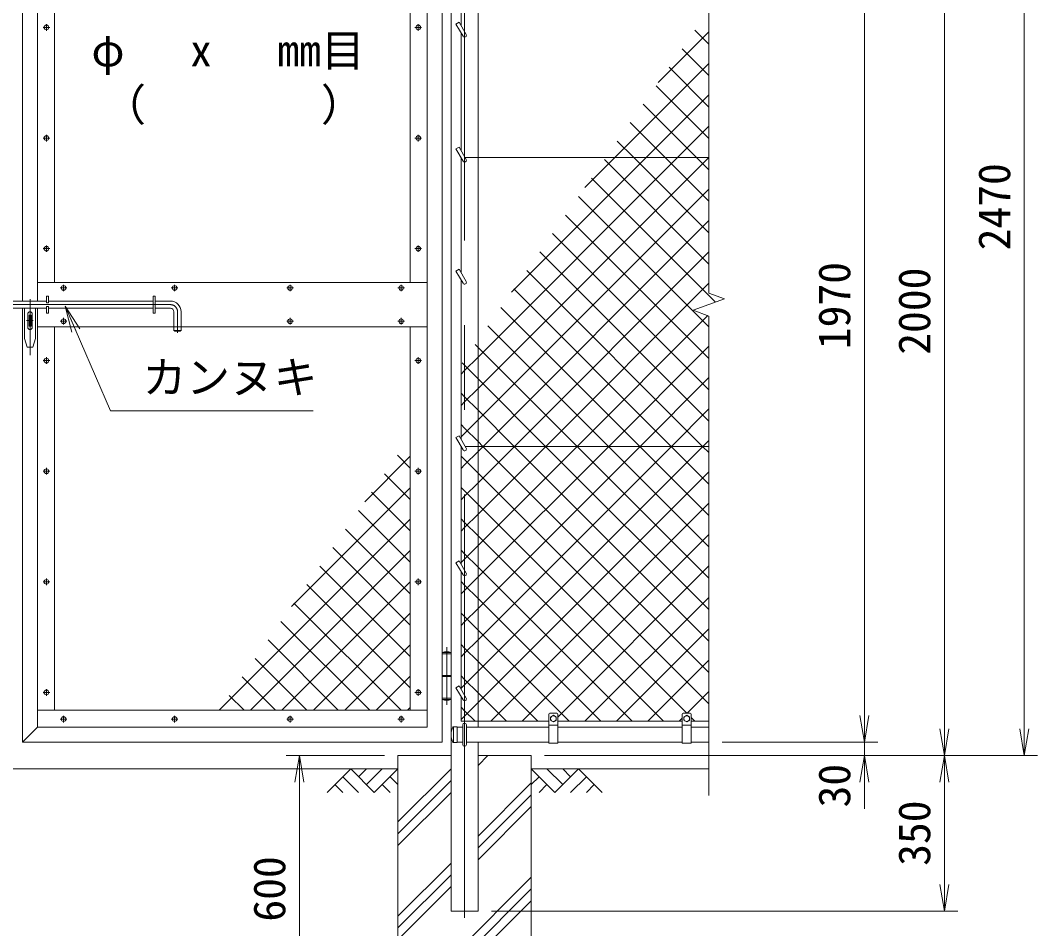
# Model space of a CAD drawing. Units: millimetres, scale not verified. Extents: x -6300 to 6300, y -4455 to 4455.
# Drawn here: x 1568 to 3858, y -1439 to 606 of the extents above; entities that cross this region are included whole.
import ezdxf
from ezdxf.enums import TextEntityAlignment as Align

# ---------------------------------------------------------------- set-up
doc = ezdxf.new("R2010")
doc.units = ezdxf.units.MM
doc.header["$LTSCALE"] = 30
doc.linetypes.add('USER1', pattern=[50.8, 31.75, -6.35, 6.35, -6.35])
for name, color, linetype, lineweight in [('0-0_D-DCR-HCH', 7, 'Continuous', 9), ('0-1_D-STR1', 1, 'Continuous', 18), ('0-2_D-STR3', 3, 'Continuous', 13), ('0-3_D-BMK', 2, 'USER1', 13), ('0-4_D-STR4', 7, 'Continuous', 9), ('0-5_D-BGD', 7, 'Continuous', 9), ('0-6_D-STR-TXT', 7, 'Continuous', 9), ('0-7_D-STR-DIM', 7, 'Continuous', 9), ('0-8_0', 7, 'Continuous', 9)]:
    doc.layers.add(name, color=color, linetype=linetype, lineweight=lineweight)
doc.styles.add('ＭＳ ゴシック', font='')
doc.styles.get('ＭＳ ゴシック').set_extended_font_data('MS Gothic')

# ---------------------------------------------------------------- blocks, each defined once
blk = doc.blocks.new('ﾐ_f______Open')
at = {"layer": '0-8_0'}
blk.add_line((-30, 5), (0, 0), dxfattribs=at)
blk.add_lwpolyline([(-30, -5), (0, 0), (-30, 0)], dxfattribs=at)

msp = doc.modelspace()

# ---------------------------------------------------------------- linework, layer by layer
at = {"layer": '0-0_D-DCR-HCH'}
for p, q in [((3004.37, 465.76), (3118.32, 579.71)), ((3118.32, 552.11), (3086.86, 583.57)), ((3118.32, 481.4), (3057.74, 541.98)), ((2906.27, 296.95), (3118.32, 509)), ((3118.32, 410.69), (3028.62, 500.39)), ((3118.32, 339.98), (2999.5, 458.8)), ((2976.98, 296.95), (3118.32, 438.29)), ((3090.64, 296.95), (2970.38, 417.21)), ((3019.93, 296.95), (2941.25, 375.62)), ((2949.22, 296.95), (2912.13, 334.04)), ((2598.57, -222.88), (3118.32, 296.87)), ((2674.06, -5.97), (2976.98, 296.95)), ((2839.21, 229.9), (2906.27, 296.95)), ((3118.32, 57.14), (2883.01, 292.45)), ((3118.32, 127.85), (2949.22, 296.95)), ((3118.32, 198.56), (3019.93, 296.95)), ((3118.32, 269.27), (3090.64, 296.95)), ((3133.33, -28.58), (2853.89, 250.86)), ((2598.57, -293.59), (3118.32, 226.16)), ((3118.32, -84.28), (2824.77, 209.27)), ((3118.32, -154.99), (2795.65, 167.68)), ((2609.82, -353.05), (3118.32, 155.45)), ((3118.32, -225.7), (2766.53, 126.09)), ((2680.53, -353.05), (3118.32, 84.74)), ((3118.32, -296.42), (2737.41, 84.5)), ((3104.24, -353.05), (2708.28, 42.91)), ((3033.53, -353.05), (2679.16, 1.32)), ((2751.24, -353.05), (3118.32, 14.03)), ((2962.82, -353.05), (2650.04, -40.27)), ((2892.11, -353.05), (2620.92, -81.86)), ((2892.67, -353.05), (3118.32, -127.39)), ((2963.38, -353.05), (3118.32, -198.1)), ((2568.32, -253.13), (2598.57, -222.88)), ((2568.32, -241.39), (2560.32, -233.39)), ((2598.57, -271.64), (2568.32, -241.39)), ((2560.32, -261.13), (2568.32, -253.13)), ((2679.98, -353.05), (2598.57, -271.64)), ((3034.09, -353.05), (3118.32, -268.82)), ((2568.32, -323.84), (2598.57, -293.59)), ((2568.32, -312.1), (2560.32, -304.1)), ((2598.57, -342.35), (2568.32, -312.1)), ((2560.32, -331.84), (2568.32, -323.84)), ((2609.27, -353.05), (2598.57, -342.35)), ((3104.8, -353.05), (3118.32, -339.53)), ((2568.32, -394.55), (2598.57, -364.3)), ((2598.57, -364.3), (2609.82, -353.05)), ((2598.57, -435.01), (2680.53, -353.05)), ((2598.57, -505.72), (2751.24, -353.05)), ((2598.57, -647.14), (2892.67, -353.05)), ((2598.57, -717.85), (2963.38, -353.05)), ((2598.57, -788.57), (3034.09, -353.05)), ((2598.57, -859.28), (3104.8, -353.05)), ((3118.32, -862.1), (2609.27, -353.05)), ((3118.32, -791.39), (2679.98, -353.05)), ((3118.32, -579.26), (2892.11, -353.05)), ((3118.32, -508.55), (2962.82, -353.05)), ((3118.32, -437.84), (3033.53, -353.05)), ((3118.32, -367.13), (3104.24, -353.05)), ((2343.75, -477.7), (2446.07, -375.38)), ((2446.07, -401.98), (2417.07, -372.98)), ((2560.32, -402.55), (2568.32, -394.55)), ((2446.07, -472.69), (2387.95, -414.57)), ((2568.32, -465.26), (2598.57, -435.01)), ((2178.59, -713.57), (2446.07, -446.09)), ((2446.07, -543.4), (2358.83, -456.16)), ((2560.32, -473.26), (2568.32, -465.26)), ((2446.07, -614.12), (2329.71, -497.75)), ((2627.22, -972.05), (3118.32, -480.95)), ((2015.82, -947.05), (2446.07, -516.8)), ((2568.32, -524.23), (2560.32, -516.23)), ((2568.32, -535.97), (2598.57, -505.72)), ((2598.57, -554.48), (2568.32, -524.23)), ((2446.07, -684.83), (2300.59, -539.34)), ((2560.32, -543.97), (2568.32, -535.97)), ((3016.14, -972.05), (2598.57, -554.48)), ((2697.93, -972.05), (3118.32, -551.66)), ((2086.53, -947.05), (2446.07, -587.51)), ((2446.07, -755.54), (2271.47, -580.93)), ((2568.32, -594.94), (2560.32, -586.94)), ((2598.57, -625.19), (2568.32, -594.94)), ((2446.07, -826.25), (2242.34, -622.52)), ((2945.42, -972.05), (2598.57, -625.19)), ((2778.32, -962.37), (3118.32, -622.37)), ((2157.24, -947.05), (2446.07, -658.22)), ((2568.32, -665.65), (2560.32, -657.65)), ((2568.32, -677.39), (2598.57, -647.14)), ((2446.07, -896.96), (2213.22, -664.11)), ((2560.32, -685.39), (2568.32, -677.39)), ((2598.57, -695.9), (2568.32, -665.65)), ((2425.45, -947.05), (2184.1, -705.7)), ((2874.71, -972.05), (2598.57, -695.9)), ((2839.35, -972.05), (3118.32, -693.08)), ((2227.96, -947.05), (2446.07, -728.93)), ((2568.32, -736.37), (2560.32, -728.37)), ((2568.32, -748.1), (2598.57, -717.85)), ((2354.74, -947.05), (2154.98, -747.29)), ((2560.32, -756.1), (2568.32, -748.1)), ((2598.57, -766.62), (2568.32, -736.37)), ((2804, -972.05), (2598.57, -766.62)), ((2910.06, -972.05), (3118.32, -763.79)), ((2284.03, -947.05), (2125.86, -788.88)), ((2298.67, -947.05), (2446.07, -799.64)), ((2568.32, -807.08), (2560.32, -799.08)), ((2568.32, -818.82), (2598.57, -788.57)), ((2560.32, -826.82), (2568.32, -818.82)), ((2598.57, -837.33), (2568.32, -807.08)), ((2213.32, -947.05), (2096.74, -830.47)), ((2733.29, -972.05), (2598.57, -837.33)), ((2980.77, -972.05), (3118.32, -834.5)), ((2568.32, -877.79), (2560.32, -869.79)), ((2568.32, -889.53), (2598.57, -859.28)), ((2142.61, -947.05), (2067.62, -872.06)), ((2369.38, -947.05), (2446.07, -870.35)), ((2560.32, -897.53), (2568.32, -889.53)), ((2598.57, -908.04), (2568.32, -877.79)), ((2071.9, -947.05), (2038.5, -913.65)), ((2662.58, -972.05), (2598.57, -908.04)), ((3069.48, -954.05), (3118.32, -905.21)), ((2440.09, -947.05), (2446.07, -941.07)), ((3051.48, -972.05), (3058.32, -965.21)), ((3086.85, -972.05), (3078.32, -963.52)), ((2598.57, -1071.41), (2620.93, -1049.05)), ((2311.9, -1079.05), (2258.68, -1132.26)), ((2294.16, -1096.79), (2329.8, -1132.26)), ((2311.9, -1079.05), (2365.11, -1132.26)), ((2329.63, -1096.79), (2347.37, -1079.05)), ((2347.37, -1114.52), (2382.85, -1079.05)), ((2365.11, -1132.26), (2418.32, -1079.05)), ((2400.58, -1096.79), (2418.32, -1114.44)), ((2418.32, -1198.63), (2538.07, -1078.88)), ((2771.53, -1132.26), (2718.32, -1079.05)), ((2736.06, -1096.79), (2718.32, -1114.44)), ((2789.27, -1114.52), (2753.79, -1079.05)), ((2824.74, -1079.05), (2771.53, -1132.26)), ((2807.1, -1096.88), (2789.27, -1079.05)), ((2842.48, -1096.79), (2806.84, -1132.26)), ((2824.74, -1079.05), (2877.96, -1132.26)), ((2276.42, -1114.52), (2294.24, -1132.26)), ((2382.85, -1114.52), (2400.66, -1132.26)), ((2418.32, -1225.14), (2538.07, -1105.39)), ((2598.57, -1230.51), (2718.32, -1110.76)), ((2753.79, -1114.52), (2735.98, -1132.26)), ((2860.22, -1114.52), (2842.4, -1132.26)), ((2418.32, -1251.66), (2538.07, -1131.91)), ((2598.57, -1257.02), (2718.32, -1137.27)), ((2598.57, -1283.54), (2718.32, -1163.79)), ((2418.32, -1410.76), (2538.07, -1291.01)), ((2418.32, -1437.27), (2538.07, -1317.52)), ((2418.32, -1622.89), (2718.32, -1322.89)), ((2418.32, -1463.79), (2538.07, -1344.04)), ((2418.68, -1649.05), (2718.32, -1349.41)), ((2445.19, -1649.05), (2718.32, -1375.92))]:
    msp.add_line(p, q, dxfattribs=at)
for points in [[(2560.32, -190.42), (2568.32, -182.42), (2598.57, -152.17), (3047.69, 296.95), (3118.32, 367.58)], [(2560.32, -614.68), (2568.32, -606.68), (2598.57, -576.43), (2821.96, -353.05), (3116.11, -58.89)], [(3118.32, -649.97), (2821.4, -353.05), (2598.57, -130.22), (2591.8, -123.45)], [(3118.32, -720.68), (2750.69, -353.05), (2598.57, -200.93), (2568.32, -170.68), (2562.68, -165.04)], [(3118.32, -932.81), (2598.57, -413.06), (2568.32, -382.81), (2560.32, -374.81)], [(2560.32, -968.24), (2568.32, -960.24), (2598.57, -929.99), (3118.32, -410.24)], [(3068.85, -954.05), (2598.57, -483.77), (2568.32, -453.52), (2560.32, -445.52)], [(2591.87, -972.05), (2568.32, -948.5), (2560.32, -940.5)]]:
    msp.add_lwpolyline(points, dxfattribs=at)
at = {"layer": '0-1_D-STR1'}
for p, q in [((1573.07, 1412.95), (1573.07, -26.05)), ((2518.07, -1019.05), (2518.07, 1412.95)), ((1607.07, 916.95), (1607.07, -26.05)), ((2484.07, -985.05), (2484.07, 916.95)), ((2598.57, -985.05), (2598.57, 916.95)), ((1645.07, 878.95), (1645.07, 15.95)), ((2446.07, 15.95), (2446.07, 878.95)), ((1607.07, 15.95), (2484.07, 15.95)), ((1573.07, -42.05), (1573.07, -1019.05)), ((1607.07, -42.05), (1607.07, -985.05)), ((1607.07, -84.05), (2484.07, -84.05)), ((1645.07, -84.05), (1645.07, -947.05)), ((2446.07, -947.05), (2446.07, -84.05)), ((1607.07, -947.05), (2484.07, -947.05)), ((2542.99, -984.55), (2551.32, -984.55)), ((2543.32, -1019.55), (2543.32, -984.55)), ((2551.32, -1019.55), (2551.32, -984.55)), ((1607.07, -985.05), (2484.07, -985.05)), ((2564.32, -985.05), (2551.32, -985.05)), ((2758.32, -985.05), (2572.32, -985.05)), ((3058.32, -985.05), (2778.32, -985.05)), ((3118.32, -985.05), (3078.32, -985.05)), ((2542.99, -1019.55), (2551.32, -1019.55)), ((2564.32, -1019.05), (2551.32, -1019.05)), ((2758.32, -1019.05), (2572.32, -1019.05)), ((3058.32, -1019.05), (2778.32, -1019.05)), ((3118.32, -1019.05), (3078.32, -1019.05))]:
    msp.add_line(p, q, dxfattribs=at)
for points in [[(2538.07, 1407.39), (2538.07, -1399.05), (2598.57, -1399.05), (2598.57, -1019.05)], [(1607.07, -985.05), (1573.07, -1019.05), (2518.07, -1019.05)]]:
    msp.add_lwpolyline(points, dxfattribs=at)
for centre, radius, start, end in [((2542.99, -985.55), 1, 90, 147.70173), ((2573.54, -1002.05), 35.72, 151.52136, 208.47864), ((2542.99, -1018.55), 1, 212.29827, 270)]:
    msp.add_arc(centre, radius, start, end, dxfattribs=at)
at = {"layer": '0-2_D-STR3'}
for p, q in [((2560.32, 593.81), (2560.32, 859.81)), ((2548.93, 597.54), (2555.86, 601.54)), ((2548.93, 597.54), (2564.86, 569.95)), ((2555.86, 601.54), (2571.78, 573.95)), ((2560.32, 312.81), (2560.32, 577.81)), ((2548.93, 316.54), (2555.86, 320.54)), ((2548.93, 316.54), (2564.86, 288.95)), ((2555.86, 320.54), (2571.78, 292.95)), ((2560.32, 37.81), (2560.32, 296.81)), ((3118.32, 296.95), (2569.47, 296.95)), ((2548.93, 41.54), (2555.86, 45.54)), ((2548.93, 41.54), (2564.86, 13.95)), ((2555.86, 45.54), (2571.78, 17.95)), ((2560.32, -337.19), (2560.32, 21.81)), ((1627.07, -15.05), (1627.07, -30.05)), ((1627.07, -15.05), (1631.57, -15.05)), ((1631.57, -15.05), (1631.57, -30.05)), ((1867.07, -15.05), (1867.07, -53.05)), ((1867.07, -15.05), (1871.57, -15.05)), ((1871.57, -15.05), (1871.57, -53.05)), ((1509.57, -26.05), (1627.07, -26.05)), ((1509.57, -42.05), (1627.07, -42.05)), ((1577.57, -42.05), (1577.57, -110.05)), ((1602.57, -42.05), (1602.57, -110.05)), ((1627.07, -30.05), (1631.57, -30.05)), ((1627.07, -38.05), (1631.57, -38.05)), ((1627.07, -38.05), (1627.07, -53.05)), ((1631.57, -26.05), (1867.07, -26.05)), ((1631.57, -38.05), (1631.57, -53.05)), ((1631.57, -42.05), (1867.07, -42.05)), ((1871.57, -26.05), (1906.07, -26.05)), ((1871.57, -42.05), (1906.07, -42.05)), ((1585.07, -55.05), (1585.07, -85.05)), ((1587.82, -57.55), (1592.32, -57.55)), ((1592.32, -57.55), (1592.32, -82.55)), ((1595.07, -55.05), (1595.07, -85.05)), ((1627.07, -53.05), (1631.57, -53.05)), ((1867.07, -53.05), (1871.57, -53.05)), ((1930.07, -50.05), (1930.07, -92.05)), ((1577.57, -110.05), (1583.57, -130.05)), ((1596.57, -130.05), (1602.57, -110.05)), ((1914.07, -92.05), (1930.07, -92.05)), ((1916.07, -94.05), (1928.07, -94.05)), ((1928.07, -94.05), (1930.07, -92.05)), ((1583.57, -130.05), (1596.57, -130.05)), ((2548.93, -333.46), (2555.86, -329.46)), ((2548.93, -333.46), (2564.86, -361.05)), ((2555.86, -329.46), (2571.78, -357.05)), ((2560.32, -618.69), (2560.32, -353.19)), ((3118.32, -353.05), (2569.47, -353.05)), ((2548.93, -614.96), (2555.86, -610.96)), ((2548.93, -614.96), (2564.86, -642.55)), ((2555.86, -610.96), (2571.78, -638.55)), ((2560.32, -900.16), (2560.32, -634.69)), ((2518.07, -817.05), (2538.07, -817.05)), ((2518.07, -923.05), (2518.07, -817.05)), ((2518.07, -820.05), (2538.07, -820.05)), ((2538.07, -817.05), (2538.07, -923.05)), ((2518.07, -869.05), (2538.07, -869.05)), ((2538.07, -871.05), (2518.07, -871.05)), ((2548.93, -896.43), (2555.86, -892.43)), ((2555.86, -892.43), (2571.78, -920.02)), ((2548.93, -896.43), (2564.86, -924.02)), ((2538.07, -920.05), (2518.07, -920.05)), ((2518.07, -923.05), (2538.07, -923.05)), ((2560.32, -972.05), (2560.32, -916.16)), ((2758.32, -1021.05), (2758.32, -956.05)), ((2776.32, -954.05), (2760.32, -954.05)), ((2761.82, -962.31), (2768.32, -958.55)), ((2768.32, -958.55), (2774.82, -962.31)), ((2778.32, -1021.05), (2778.32, -956.05)), ((3058.32, -1021.05), (3058.32, -956.05)), ((3076.32, -954.05), (3060.32, -954.05)), ((3078.32, -1021.05), (3078.32, -956.05)), ((2560.32, -972.05), (2758.32, -972.05)), ((2564.32, -1024.05), (2564.32, -980.05)), ((2572.32, -1024.05), (2572.32, -980.05)), ((2778.32, -981.05), (2758.32, -981.05)), ((2761.82, -969.79), (2761.82, -962.31)), ((2761.82, -969.79), (2768.32, -973.55)), ((2768.32, -973.55), (2774.82, -969.79)), ((2774.82, -969.79), (2774.82, -962.31)), ((2778.32, -972.05), (3058.32, -972.05)), ((3078.32, -981.05), (3058.32, -981.05)), ((3061.82, -969.79), (3061.82, -962.31)), ((3061.82, -969.79), (3068.32, -973.55)), ((3068.32, -973.55), (3074.82, -969.79)), ((3074.82, -969.79), (3074.82, -962.31)), ((3078.32, -972.05), (3118.32, -972.05)), ((2778.32, -1021.05), (2758.32, -1021.05)), ((3078.32, -1021.05), (3058.32, -1021.05))]:
    msp.add_line(p, q, dxfattribs=at)
for points in [[(1587.82, -57.55), (1587.82, -82.55), (1592.32, -82.55)], [(1914.07, -50.05), (1914.07, -92.05), (1916.07, -94.05)], [(3061.82, -962.31), (3068.32, -958.55), (3074.82, -962.31)]]:
    msp.add_lwpolyline(points, dxfattribs=at)
for centre, radius in [((1627.07, 589.95), 5.25), ((2464.07, 589.95), 5.25), ((1627.07, 340.95), 5.25), ((2464.07, 340.95), 5.25), ((1627.07, 91.95), 5.25), ((2464.07, 91.95), 5.25), ((1665.57, 3.45), 5.25), ((1915.57, 3.45), 5.25), ((2175.57, 3.45), 5.25), ((2425.57, 3.45), 5.25), ((1665.57, -71.55), 5.25), ((2175.57, -71.55), 5.25), ((2425.57, -71.55), 5.25), ((1627.07, -160.05), 5.25), ((2464.07, -160.05), 5.25), ((1627.07, -409.05), 5.25), ((2464.07, -409.05), 5.25), ((1627.07, -658.05), 5.25), ((2464.07, -658.05), 5.25), ((1627.07, -907.05), 5.25), ((2464.07, -907.05), 5.25), ((1665.57, -967.05), 5.25), ((1915.57, -967.05), 5.25), ((2175.57, -967.05), 5.25), ((2425.57, -967.05), 5.25), ((2768.32, -966.05), 6.49), ((3068.32, -966.05), 6.49)]:
    msp.add_circle(centre, radius, dxfattribs=at)
for centre, radius, start, end in [((2568.32, 571.95), 4, 210, 30), ((2568.32, 290.95), 4, 210, 30), ((2568.32, 15.95), 4, 210, 30), ((1906.07, -50.05), 24, 0, 90), ((1906.07, -50.05), 8, 0, 90), ((1590.07, -55.05), 5, 0, 180), ((1590.07, -85.05), 5, 180, 0), ((2568.32, -359.05), 4, 210, 30), ((2568.32, -640.55), 4, 210, 30), ((2528.07, -841.05), 26, 67.38014, 112.61986), ((2528.07, -899.05), 26, 247.38014, 292.61986), ((2568.32, -922.02), 4, 210, 30), ((2760.32, -956.05), 2, 90, 180), ((2776.32, -956.05), 2, 0, 90), ((3060.32, -956.05), 2, 90, 180), ((3076.32, -956.05), 2, 0, 90), ((2568.32, -980.05), 4, 0, 180), ((2568.32, -1024.05), 4, 180, 0)]:
    msp.add_arc(centre, radius, start, end, dxfattribs=at)
at = {"layer": '0-3_D-BMK'}
for p, q in [((2568.32, -1414.05), (2568.32, 1452.95)), ((1627.07, 597.39), (1627.07, 582.51)), ((2464.07, 597.39), (2464.07, 582.51)), ((1634.51, 589.95), (1619.63, 589.95)), ((2471.51, 589.95), (2456.63, 589.95)), ((1627.07, 348.39), (1627.07, 333.51)), ((2464.07, 348.39), (2464.07, 333.51)), ((1634.51, 340.95), (1619.63, 340.95)), ((2471.51, 340.95), (2456.63, 340.95)), ((1634.51, 91.95), (1619.63, 91.95)), ((1627.07, 99.39), (1627.07, 84.51)), ((2471.51, 91.95), (2456.63, 91.95)), ((2464.07, 99.39), (2464.07, 84.51)), ((1673.01, 3.45), (1658.13, 3.45)), ((1665.57, 10.89), (1665.57, -3.99)), ((1923.01, 3.45), (1908.13, 3.45)), ((1915.57, 10.89), (1915.57, -3.99)), ((2183.01, 3.45), (2168.13, 3.45)), ((2175.57, 10.89), (2175.57, -3.99)), ((2433.01, 3.45), (2418.13, 3.45)), ((2425.57, 10.89), (2425.57, -3.99)), ((1590.07, -22.03), (1590.07, -147.56)), ((1325.96, -34.05), (1906.07, -34.05)), ((1665.57, -64.11), (1665.57, -78.99)), ((1922.07, -50.05), (1922.07, -97.31)), ((2175.57, -64.11), (2175.57, -78.99)), ((2425.57, -64.11), (2425.57, -78.99)), ((1581.98, -70.05), (1597.52, -70.05)), ((1673.01, -71.55), (1658.13, -71.55)), ((2183.01, -71.55), (2168.13, -71.55)), ((2433.01, -71.55), (2418.13, -71.55)), ((1634.51, -160.05), (1619.63, -160.05)), ((1627.07, -152.61), (1627.07, -167.49)), ((2471.51, -160.05), (2456.63, -160.05)), ((2464.07, -152.61), (2464.07, -167.49)), ((1634.51, -409.05), (1619.63, -409.05)), ((1627.07, -401.61), (1627.07, -416.49)), ((2471.51, -409.05), (2456.63, -409.05)), ((2464.07, -401.61), (2464.07, -416.49)), ((1634.51, -658.05), (1619.63, -658.05)), ((1627.07, -650.61), (1627.07, -665.49)), ((2471.51, -658.05), (2456.63, -658.05)), ((2464.07, -650.61), (2464.07, -665.49)), ((2528.07, -935.05), (2528.07, -805.05)), ((1634.51, -907.05), (1619.63, -907.05)), ((1627.07, -899.61), (1627.07, -914.49)), ((2471.51, -907.05), (2456.63, -907.05)), ((2464.07, -899.61), (2464.07, -914.49)), ((1665.57, -959.61), (1665.57, -974.49)), ((1915.57, -959.61), (1915.57, -974.49)), ((2175.57, -959.61), (2175.57, -974.49)), ((2425.57, -959.61), (2425.57, -974.49)), ((1673.01, -967.05), (1658.13, -967.05)), ((1923.01, -967.05), (1908.13, -967.05)), ((2183.01, -967.05), (2168.13, -967.05)), ((2433.01, -967.05), (2418.13, -967.05))]:
    msp.add_line(p, q, dxfattribs=at)
msp.add_arc((1906.07, -50.05), 16, 0, 90, dxfattribs=at)
at = {"layer": '0-4_D-STR4'}
for p, q in [((2418.32, -1049.05), (2418.32, -1649.05)), ((2538.07, -1049.05), (2418.32, -1049.05)), ((2718.32, -1049.05), (2598.57, -1049.05)), ((2718.32, -1649.05), (2718.32, -1049.05))]:
    msp.add_line(p, q, dxfattribs=at)
at = {"layer": '0-5_D-BGD'}
for p, q in [((2418.32, -1079.05), (718.32, -1079.05)), ((3118.32, -1079.05), (2718.32, -1079.05))]:
    msp.add_line(p, q, dxfattribs=at)
at = {"layer": '0-6_D-STR-TXT'}
msp.add_lwpolyline([(2227.57, -273.42), (1771.62, -273.42), (1670.18, -39.03)], dxfattribs=at)
at = {"layer": '0-7_D-STR-DIM'}
for p, q in [((3118.32, 1455.95), (3118.32, -8.4)), ((3828.32, -989.05), (3828.32, 1360.95)), ((3468.32, -959.05), (3468.32, 890.95)), ((3648.32, -989.05), (3648.32, 890.95)), ((3083.08, -46.87), (3153.56, -21.22)), ((3153.56, -21.22), (3118.32, -8.4)), ((3118.32, -59.7), (3083.08, -46.87)), ((3118.32, -59.7), (3118.32, -1139.05)), ((3468.32, -959.05), (3468.32, -899.05)), ((3148.32, -1019.05), (3498.32, -1019.05)), ((3148.32, -1019.05), (3498.32, -1019.05)), ((3468.32, -1049.05), (3468.32, -1019.05)), ((2388.32, -1049.05), (2166.54, -1049.05)), ((2748.32, -1049.05), (3678.32, -1049.05)), ((2748.32, -1049.05), (3858.32, -1049.05)), ((2748.32, -1049.05), (3678.32, -1049.05)), ((2748.32, -1049.05), (3498.32, -1049.05)), ((2196.54, -1589.05), (2196.54, -1109.05)), ((3468.32, -1109.05), (3468.32, -1169.05)), ((3648.32, -1109.05), (3648.32, -1339.05)), ((2628.57, -1399.05), (3678.32, -1399.05))]:
    msp.add_line(p, q, dxfattribs=at)

# ---------------------------------------------------------------- block references
at = {"layer": '0-6_D-STR-TXT', "xscale": 2, "yscale": 2, "rotation": 113.40164}
msp.add_blockref('ﾐ_f______Open', (1669.39, -37.2), dxfattribs=at)
at = {"layer": '0-7_D-STR-DIM', "xscale": 2, "yscale": 2}
for p, rotation in [((3468.32, -1019.05), 270), ((3468.32, -1019.05), 270), ((3648.32, -1049.05), 270), ((3828.32, -1049.05), 270), ((2196.54, -1049.05), 90), ((3468.32, -1049.05), 90), ((3648.32, -1049.05), 90), ((3648.32, -1399.05), 270)]:
    msp.add_blockref('ﾐ_f______Open', p, dxfattribs=dict(at, rotation=rotation))

# ---------------------------------------------------------------- texts
at = {"layer": '0-6_D-STR-TXT', "style": 'ＭＳ ゴシック'}
for s, p in [('φ\u3000 x\u3000 mm目', (1728.32, 480.67)), ('（\u3000\u3000\u3000\u3000）', (1752.68, 358.19)), ('カンヌキ', (1843.43, -255.3))]:
    msp.add_text(s, height=72.14, dxfattribs=at).set_placement(p, align=Align.BOTTOM_LEFT)
at = {"layer": '0-7_D-STR-DIM', "style": 'ＭＳ ゴシック'}
for s, p in [('2470', (3818.2, 88.08)), ('1970', (3458.2, -134.4)), ('2000', (3638.2, -146.92)), ('30', (3458.2, -1165.9)), ('350', (3638.2, -1297.36)), ('600', (2186.42, -1422.92))]:
    msp.add_text(s, height=72.14, rotation=90, dxfattribs=at).set_placement(p, align=Align.BOTTOM_LEFT)

doc.saveas('drawing.dxf')
